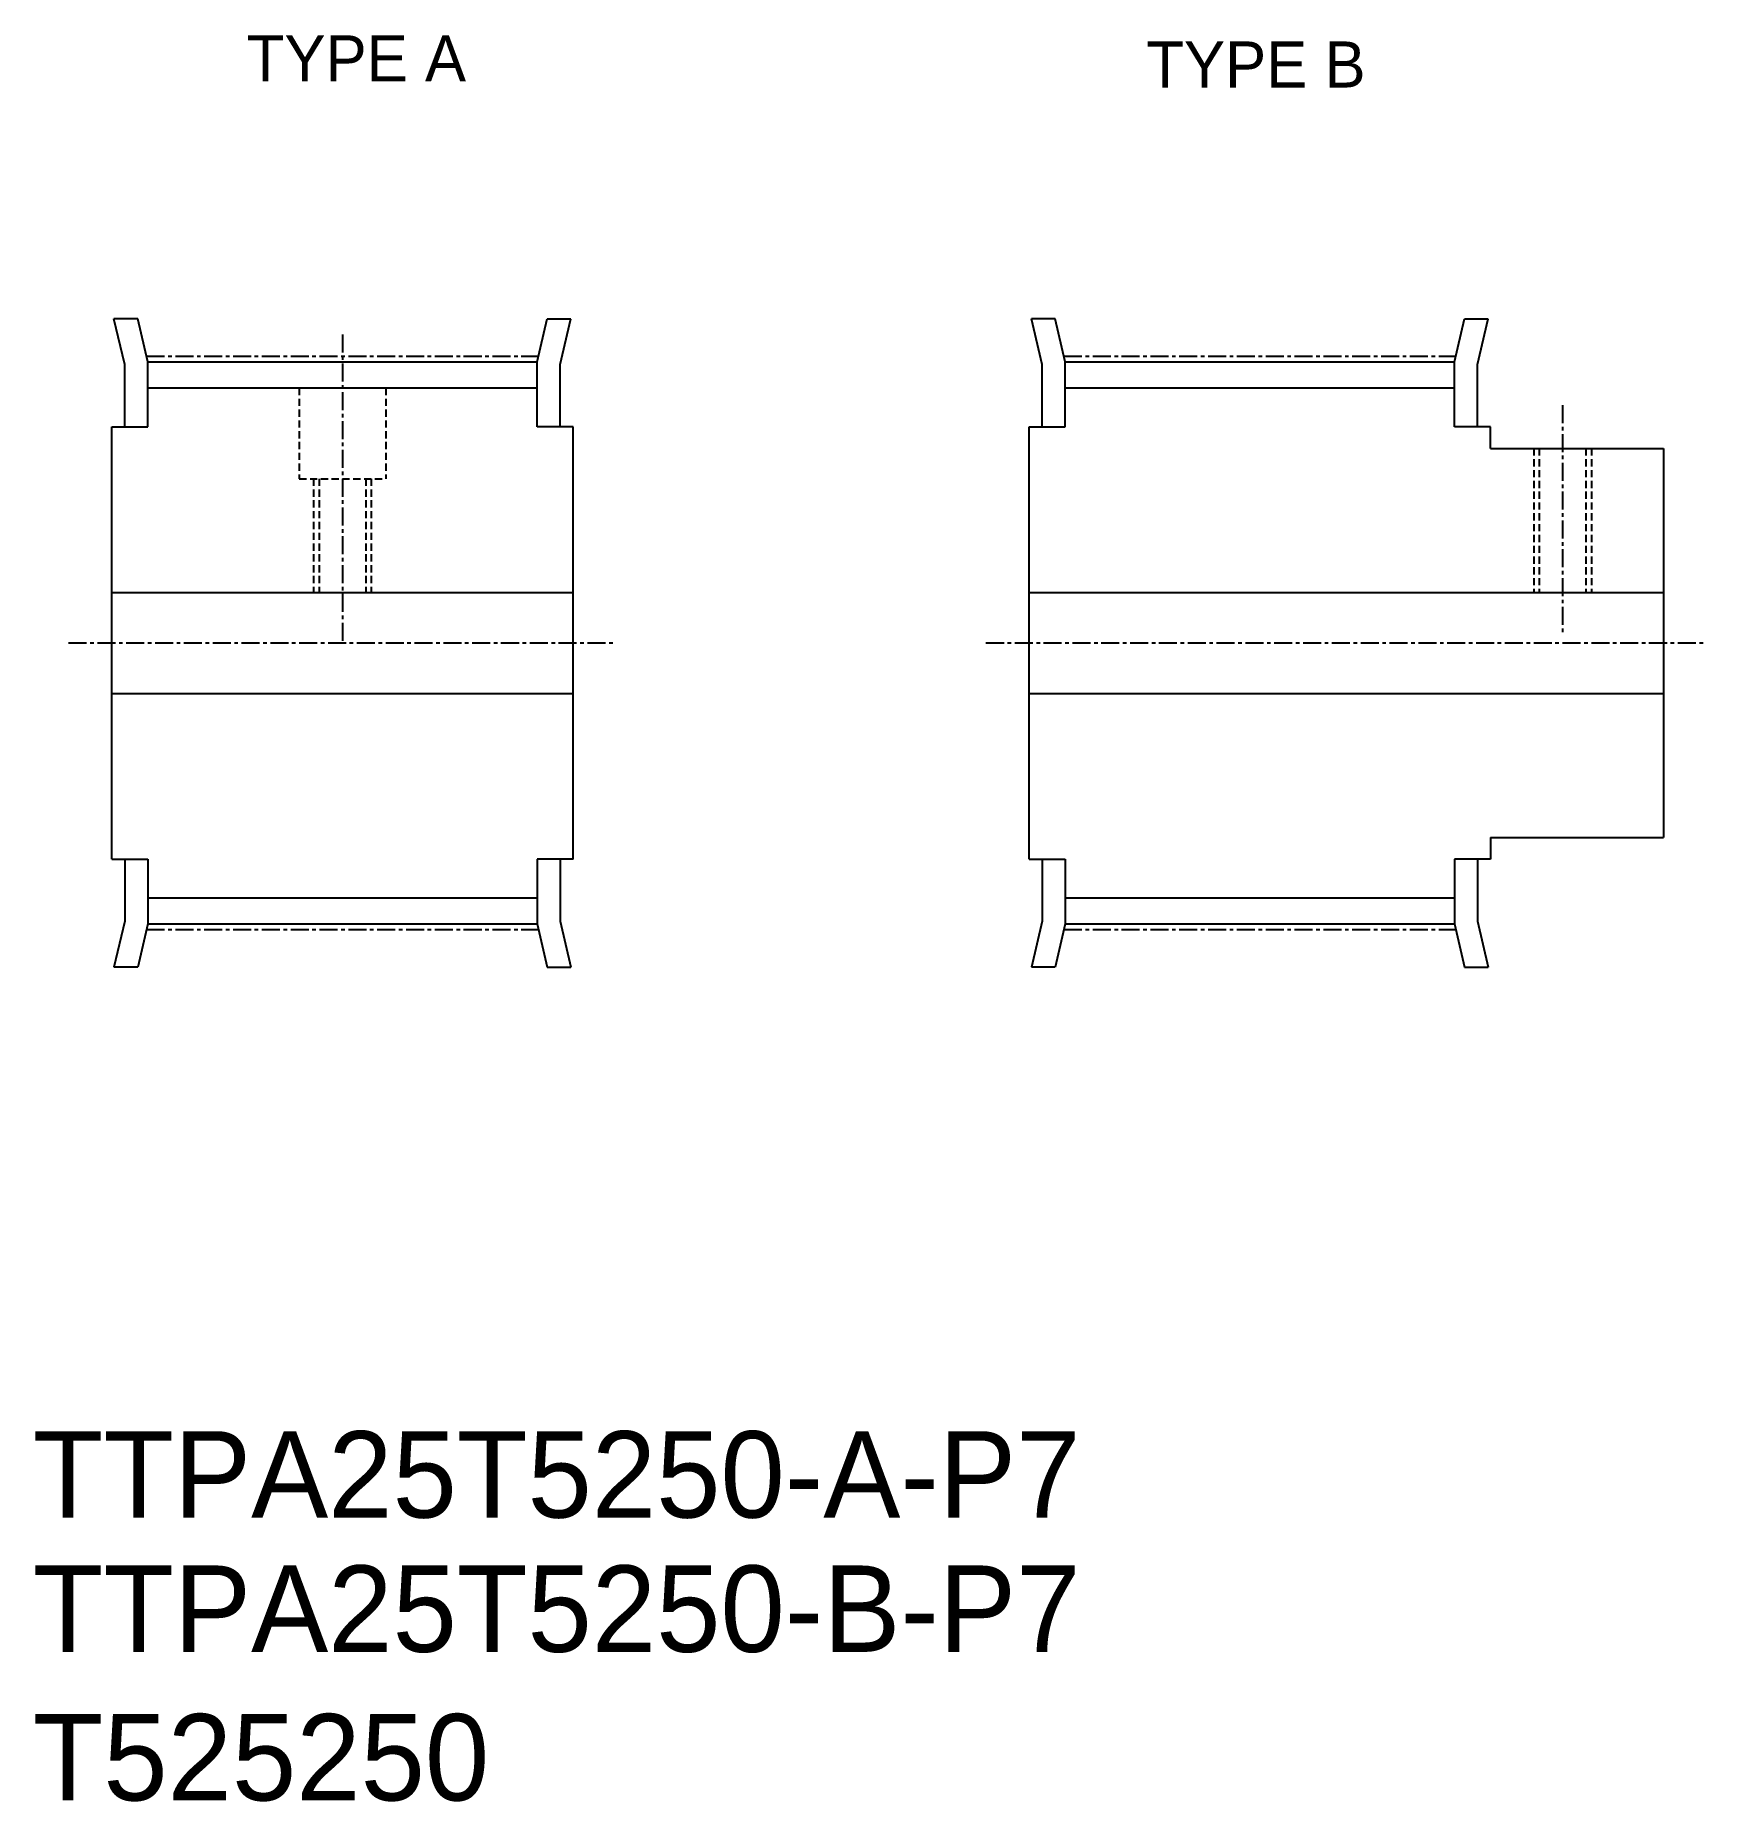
# Model space of a CAD drawing. Extents: x -286 to -170, y -61 to 62.
import ezdxf

# ---------------------------------------------------------------- set-up
doc = ezdxf.new("R2010")
doc.units = 0
doc.linetypes.add('CENTER', pattern=[2, 1.25, -0.25, 0.25, -0.25])
doc.linetypes.add('DASHED', pattern=[0.75, 0.5, -0.25])
doc.layers.get('0').update_dxf_attribs({"linetype": 'CONTINUOUS'})
doc.layers.add('CENTER', color=1, linetype='CENTER')

msp = doc.modelspace()

# ---------------------------------------------------------------- linework, layer by layer
at = {"color": 7, "linetype": 'CONTINUOUS'}
for p, q in [((-278.7, 42.03), (-280.35, 42.03)), ((-279.6, 38.85), (-280.35, 42.03)), ((-278, 39.03), (-278.7, 42.03)), ((-251, 39.03), (-250.3, 42.03)), ((-250.3, 42.03), (-248.65, 42.03)), ((-249.4, 38.85), (-248.65, 42.03)), ((-215.05, 42.03), (-216.7, 42.03)), ((-215.95, 38.85), (-216.7, 42.03)), ((-214.35, 39.03), (-215.05, 42.03)), ((-187.35, 39.03), (-186.65, 42.03)), ((-186.65, 42.03), (-185, 42.03)), ((-185.75, 38.85), (-185, 42.03)), ((-279.6, 34.53), (-279.6, 38.85)), ((-278, 39.03), (-251, 39.03)), ((-278, 34.53), (-278, 39.03)), ((-251, 34.53), (-251, 39.03)), ((-249.4, 34.53), (-249.4, 38.85)), ((-215.95, 34.53), (-215.95, 38.85)), ((-214.35, 39.03), (-187.35, 39.03)), ((-214.35, 34.53), (-214.35, 39.03)), ((-187.35, 34.53), (-187.35, 39.03)), ((-185.75, 34.53), (-185.75, 38.85)), ((-278, 37.23), (-251, 37.23)), ((-214.35, 37.23), (-187.35, 37.23)), ((-280.5, 4.53), (-280.5, 34.53)), ((-280.5, 34.53), (-278, 34.53)), ((-248.5, 34.53), (-251, 34.53)), ((-248.5, 4.53), (-248.5, 34.53)), ((-216.85, 4.53), (-216.85, 34.53)), ((-216.85, 34.53), (-214.35, 34.53)), ((-184.85, 34.53), (-187.35, 34.53)), ((-184.85, 33.03), (-184.85, 34.53)), ((-184.85, 33.03), (-172.85, 33.03)), ((-172.85, 33.03), (-172.85, 6.03)), ((-280.5, 23.03), (-248.5, 23.03)), ((-216.85, 23.03), (-172.85, 23.03)), ((-280.5, 16.03), (-248.5, 16.03)), ((-216.85, 16.03), (-172.85, 16.03)), ((-184.85, 6.03), (-172.85, 6.03)), ((-184.85, 6.03), (-184.85, 4.53)), ((-280.5, 4.53), (-278, 4.53)), ((-279.6, 4.53), (-279.6, 0.22)), ((-278, 4.53), (-278, 0.03)), ((-251, 4.53), (-251, 0.03)), ((-248.5, 4.53), (-251, 4.53)), ((-249.4, 4.53), (-249.4, 0.22)), ((-216.85, 4.53), (-214.35, 4.53)), ((-215.95, 4.53), (-215.95, 0.22)), ((-214.35, 4.53), (-214.35, 0.03)), ((-187.35, 4.53), (-187.35, 0.03)), ((-184.85, 4.53), (-187.35, 4.53)), ((-185.75, 4.53), (-185.75, 0.22)), ((-278, 1.83), (-251, 1.83)), ((-214.35, 1.83), (-187.35, 1.83)), ((-279.6, 0.22), (-280.35, -2.97)), ((-278, 0.03), (-278.7, -2.97)), ((-278, 0.03), (-251, 0.03)), ((-251, 0.03), (-250.3, -2.97)), ((-249.4, 0.22), (-248.65, -2.97)), ((-215.95, 0.22), (-216.7, -2.97)), ((-214.35, 0.03), (-215.05, -2.97)), ((-214.35, 0.03), (-187.35, 0.03)), ((-187.35, 0.03), (-186.65, -2.97)), ((-185.75, 0.22), (-185, -2.97)), ((-278.7, -2.97), (-280.35, -2.97)), ((-250.3, -2.97), (-248.65, -2.97)), ((-215.05, -2.97), (-216.7, -2.97)), ((-186.65, -2.97), (-185, -2.97))]:
    msp.add_line(p, q, dxfattribs=at)
at = {"color": 3, "linetype": 'DASHED'}
for p, q in [((-267.5, 37.23), (-267.5, 30.93)), ((-261.5, 37.23), (-261.5, 30.93)), ((-181.85, 33.03), (-181.85, 23.03)), ((-181.47, 33.03), (-181.47, 23.03)), ((-178.23, 33.03), (-178.23, 23.03)), ((-177.85, 33.03), (-177.85, 23.03)), ((-267.5, 30.93), (-261.5, 30.93)), ((-266.5, 30.93), (-266.5, 23.03)), ((-266.12, 30.93), (-266.12, 23.03)), ((-262.88, 30.93), (-262.88, 23.03)), ((-262.5, 30.93), (-262.5, 23.03))]:
    msp.add_line(p, q, dxfattribs=at)
at = {"layer": 'CENTER', "color": 1, "linetype": 'CENTER'}
for p, q in [((-264.5, 40.93), (-264.5, 19.53)), ((-278.09, 39.43), (-250.91, 39.43)), ((-214.44, 39.43), (-187.26, 39.43)), ((-179.85, 36.03), (-179.85, 20.03)), ((-283.5, 19.53), (-245.5, 19.53)), ((-219.85, 19.53), (-169.85, 19.53)), ((-278.09, -0.36), (-250.91, -0.36)), ((-214.44, -0.36), (-187.26, -0.36))]:
    msp.add_line(p, q, dxfattribs=at)

# ---------------------------------------------------------------- texts
at = {"color": 7, "linetype": 'CONTINUOUS'}
for s, height, p in [('TYPE A', 3.2, (-271.14, 58.5)), ('TYPE B', 3.2, (-208.73, 58.08)), ('TTPA25T5250-A-P7', 6, (-285.99, -41.18)), ('TTPA25T5250-B-P7', 6, (-285.99, -50.5)), ('T525250', 6, (-285.99, -60.81))]:
    msp.add_text(s, height=height, dxfattribs=at).set_placement(p)

doc.saveas('drawing.dxf')
